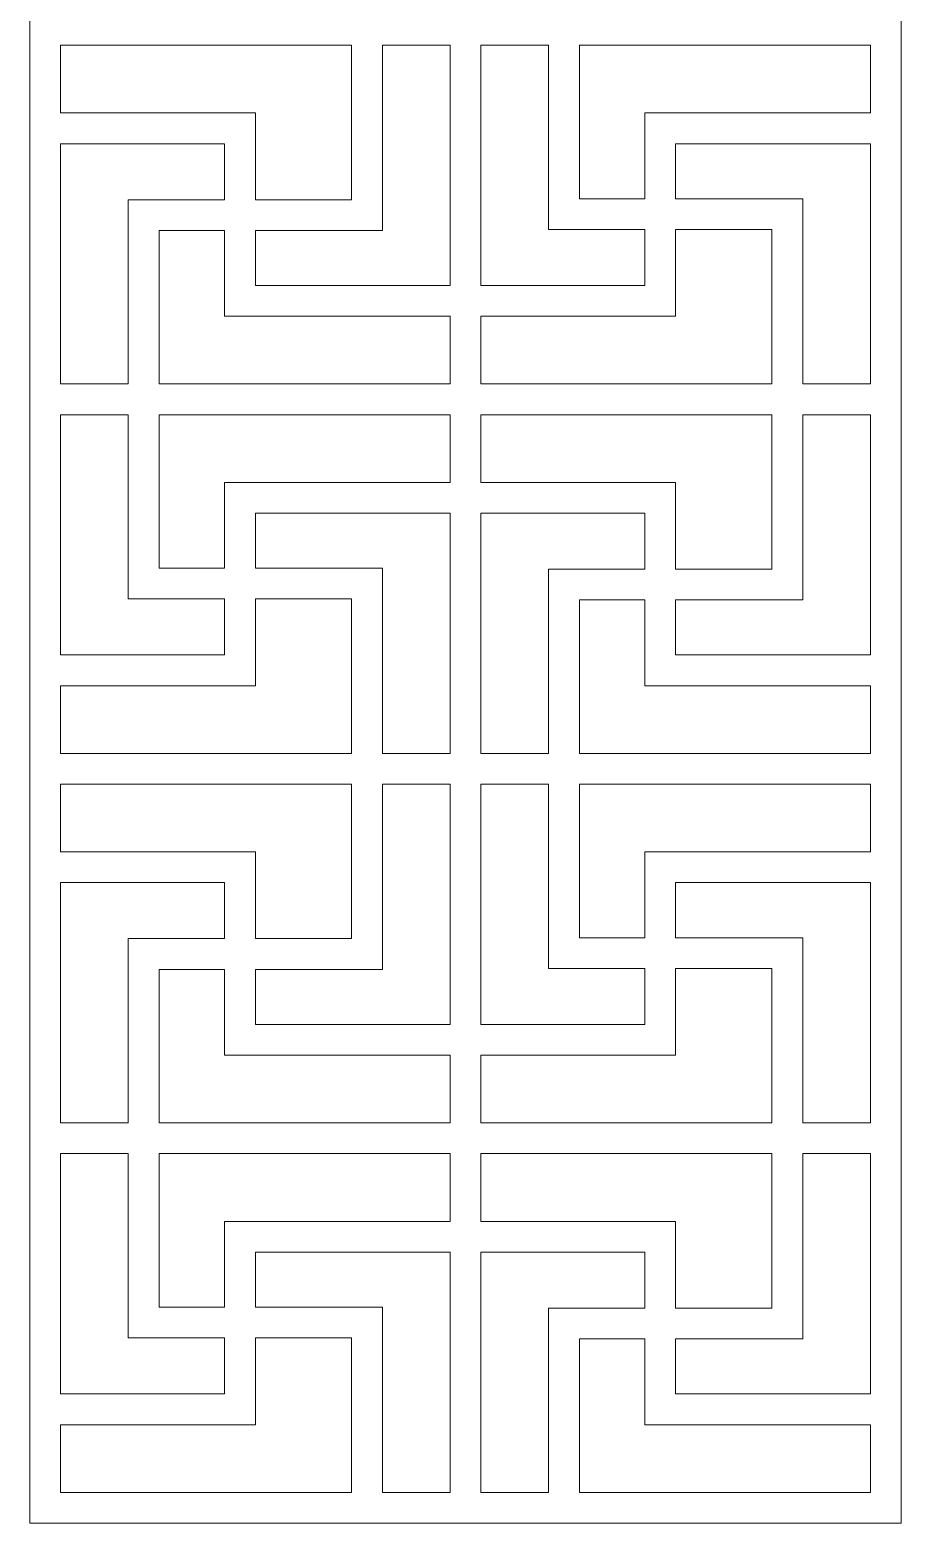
# Model space of a CAD drawing. Header units: centimetres. Extents: x 1.9 to 7.4, y -9.5 to 9.5.
# Drawn here: x 1.85 to 7.4, y -9.5 to 0 of the extents above; entities that cross this region are included whole.
import ezdxf

# ---------------------------------------------------------------- set-up
doc = ezdxf.new("R2010")
doc.units = ezdxf.units.CM
doc.header["$MEASUREMENT"] = 0
doc.layers.add('layer 1', color=7, linetype='Continuous')

msp = doc.modelspace()

# ---------------------------------------------------------------- linework, layer by layer
at = {"layer": 'layer 1', "color": 250, "lineweight": 9}
for points, knots in [([(1.85393, -9.50001), (1.85393, -3.16668), (1.85393, 3.16666), (1.85393, 9.49999), (1.85393, 9.49999), (3.70156, 9.49999), (5.54918, 9.49999), (7.39682, 9.49999), (7.39682, 9.49999), (7.39682, 3.16666), (7.39682, -3.16668), (7.39682, -9.50001), (7.39682, -9.50001), (5.54918, -9.50001), (3.70156, -9.50001), (1.85393, -9.50001)], [0, 0, 0, 0, 0.2, 0.2, 0.2, 0.2, 0.4, 0.4, 0.4, 0.4, 0.6, 0.6, 0.6, 0.6, 1, 1, 1, 1]), ([(3.90109, -0.09789), (3.90109, -0.09789), (3.90109, -0.09789), (3.90109, -0.09789), (3.90109, -0.09789), (3.90109, -0.09789), (3.90109, -1.08054), (3.90109, -1.08054), (3.90109, -1.08054), (3.90109, -1.08054), (3.2886, -1.08054), (3.2886, -1.08054), (3.2886, -1.08054), (3.2886, -1.08054), (3.2886, -0.52855), (3.2886, -0.52855), (3.2886, -0.52855), (2.88861, -0.52855), (2.45195, -0.52855), (2.04968, -0.52855), (2.04968, -0.52855), (2.04968, -0.52855), (2.04968, -0.09789), (2.04968, -0.09789), (2.04968, -0.09789), (2.04968, -0.09789), (3.90109, -0.09789), (3.90109, -0.09789)], [0, 0, 0, 0, 0.125, 0.125, 0.125, 0.125, 0.25, 0.25, 0.25, 0.25, 0.375, 0.375, 0.375, 0.375, 0.5, 0.5, 0.5, 0.5, 0.625, 0.625, 0.625, 0.625, 0.75, 0.75, 0.75, 0.75, 1, 1, 1, 1]), ([(4.5275, -1.62625), (4.5275, -1.62625), (4.5275, -1.62625), (4.5275, -1.62625), (4.5275, -1.62625), (4.5275, -1.62625), (4.5275, -0.09789), (4.5275, -0.09789), (4.5275, -0.09789), (4.5275, -0.09789), (4.09684, -0.09789), (4.09684, -0.09789), (4.09684, -0.09789), (4.09684, -0.4801), (4.09684, -0.8965), (4.09684, -1.2763), (4.09684, -1.2763), (4.09684, -1.2763), (3.2886, -1.2763), (3.2886, -1.2763), (3.2886, -1.2763), (3.2886, -1.2763), (3.2886, -1.62625), (3.2886, -1.62625), (3.2886, -1.62625), (3.2886, -1.62625), (4.5275, -1.62625), (4.5275, -1.62625)], [0, 0, 0, 0, 0.125, 0.125, 0.125, 0.125, 0.25, 0.25, 0.25, 0.25, 0.375, 0.375, 0.375, 0.375, 0.5, 0.5, 0.5, 0.5, 0.625, 0.625, 0.625, 0.625, 0.75, 0.75, 0.75, 0.75, 1, 1, 1, 1]), ([(5.15392, -0.09789), (5.15392, -0.09789), (5.15392, -0.09789), (5.15392, -0.09789), (5.15392, -0.09789), (5.01035, -0.09789), (4.86681, -0.09789), (4.72326, -0.09789), (4.72326, -0.09789), (4.72326, -0.09789), (4.72326, -1.62625), (4.72326, -1.62625), (4.72326, -1.62625), (4.72326, -1.62625), (5.76641, -1.62625), (5.76641, -1.62625), (5.76641, -1.62625), (5.76641, -1.62625), (5.76641, -1.27001), (5.76641, -1.27001), (5.76641, -1.27001), (5.76641, -1.27001), (5.15392, -1.27001), (5.15392, -1.27001), (5.15392, -1.27001), (5.15392, -0.89232), (5.15392, -0.47804), (5.15392, -0.09789)], [0, 0, 0, 0, 0.125, 0.125, 0.125, 0.125, 0.25, 0.25, 0.25, 0.25, 0.375, 0.375, 0.375, 0.375, 0.5, 0.5, 0.5, 0.5, 0.625, 0.625, 0.625, 0.625, 0.75, 0.75, 0.75, 0.75, 1, 1, 1, 1]), ([(7.20106, -0.09789), (7.20106, -0.09789), (7.20106, -0.09789), (7.20106, -0.09789), (7.20106, -0.09789), (6.58394, -0.09789), (5.96678, -0.09789), (5.34966, -0.09789), (5.34966, -0.09789), (5.34966, -0.09789), (5.34966, -1.07427), (5.34966, -1.07427), (5.34966, -1.07427), (5.34966, -1.07427), (5.76641, -1.07427), (5.76641, -1.07427), (5.76641, -1.07427), (5.76641, -1.07427), (5.76641, -0.53003), (5.76641, -0.53003), (5.76641, -0.53003), (5.76641, -0.53003), (5.76641, -0.52855), (5.76641, -0.52855), (5.76641, -0.52855), (5.76641, -0.52855), (7.20106, -0.52855), (7.20106, -0.52855), (7.20106, -0.52855), (7.20106, -0.52855), (7.20106, -0.09789), (7.20106, -0.09789)], [0, 0, 0, 0, 0.1111111, 0.1111111, 0.1111111, 0.1111111, 0.2222222, 0.2222222, 0.2222222, 0.2222222, 0.3333333, 0.3333333, 0.3333333, 0.3333333, 0.4444444, 0.4444444, 0.4444444, 0.4444444, 0.5555556, 0.5555556, 0.5555556, 0.5555556, 0.6666667, 0.6666667, 0.6666667, 0.6666667, 0.7777778, 0.7777778, 0.7777778, 0.7777778, 1, 1, 1, 1]), ([(2.04968, -2.25268), (2.04968, -2.25268), (2.04968, -2.25268), (2.04968, -2.25268), (2.04968, -2.25268), (2.19324, -2.25268), (2.33679, -2.25268), (2.48034, -2.25268), (2.48034, -2.25268), (2.48034, -1.87253), (2.48034, -1.45823), (2.48034, -1.08054), (2.48034, -1.08054), (2.48034, -1.08054), (3.09283, -1.08054), (3.09283, -1.08054), (3.09283, -1.08054), (3.09283, -1.08054), (3.09283, -0.7243), (3.09283, -0.7243), (3.09283, -0.7243), (3.09283, -0.7243), (2.04968, -0.7243), (2.04968, -0.7243), (2.04968, -0.7243), (2.04968, -0.7243), (2.04968, -2.25268), (2.04968, -2.25268)], [0, 0, 0, 0, 0.125, 0.125, 0.125, 0.125, 0.25, 0.25, 0.25, 0.25, 0.375, 0.375, 0.375, 0.375, 0.5, 0.5, 0.5, 0.5, 0.625, 0.625, 0.625, 0.625, 0.75, 0.75, 0.75, 0.75, 1, 1, 1, 1]), ([(6.7704, -2.25268), (6.7704, -2.25268), (6.7704, -2.25268), (6.7704, -2.25268), (6.7704, -2.25268), (6.91397, -2.25268), (7.05751, -2.25268), (7.20106, -2.25268), (7.20106, -2.25268), (7.20106, -2.25268), (7.20106, -0.7243), (7.20106, -0.7243), (7.20106, -0.7243), (7.20106, -0.7243), (5.96216, -0.7243), (5.96216, -0.7243), (5.96216, -0.7243), (5.96216, -0.7243), (5.96216, -1.07427), (5.96216, -1.07427), (5.96216, -1.07427), (5.96216, -1.07427), (6.7704, -1.07427), (6.7704, -1.07427), (6.7704, -1.07427), (6.7704, -1.45406), (6.7704, -1.87045), (6.7704, -2.25268)], [0, 0, 0, 0, 0.125, 0.125, 0.125, 0.125, 0.25, 0.25, 0.25, 0.25, 0.375, 0.375, 0.375, 0.375, 0.5, 0.5, 0.5, 0.5, 0.625, 0.625, 0.625, 0.625, 0.75, 0.75, 0.75, 0.75, 1, 1, 1, 1]), ([(2.6761, -2.25268), (2.6761, -2.25268), (2.6761, -2.25268), (2.6761, -2.25268), (2.6761, -2.25268), (3.29321, -2.25268), (3.91036, -2.25268), (4.5275, -2.25268), (4.5275, -2.25268), (4.5275, -2.25268), (4.5275, -1.82202), (4.5275, -1.82202), (4.5275, -1.82202), (4.5275, -1.82202), (3.09283, -1.82202), (3.09283, -1.82202), (3.09283, -1.82202), (3.09283, -1.82202), (3.09283, -1.82054), (3.09283, -1.82054), (3.09283, -1.82054), (3.09283, -1.82054), (3.09283, -1.2763), (3.09283, -1.2763), (3.09283, -1.2763), (3.09283, -1.2763), (2.6761, -1.2763), (2.6761, -1.2763), (2.6761, -1.2763), (2.6761, -1.2763), (2.6761, -2.25268), (2.6761, -2.25268)], [0, 0, 0, 0, 0.1111111, 0.1111111, 0.1111111, 0.1111111, 0.2222222, 0.2222222, 0.2222222, 0.2222222, 0.3333333, 0.3333333, 0.3333333, 0.3333333, 0.4444444, 0.4444444, 0.4444444, 0.4444444, 0.5555556, 0.5555556, 0.5555556, 0.5555556, 0.6666667, 0.6666667, 0.6666667, 0.6666667, 0.7777778, 0.7777778, 0.7777778, 0.7777778, 1, 1, 1, 1]), ([(4.72326, -2.25268), (4.72326, -2.25268), (4.72326, -2.25268), (4.72326, -2.25268), (4.72326, -2.25268), (5.34038, -2.25268), (5.95752, -2.25268), (6.57466, -2.25268), (6.57466, -2.25268), (6.57466, -2.25268), (6.57466, -1.27001), (6.57466, -1.27001), (6.57466, -1.27001), (6.57466, -1.27001), (5.96216, -1.27001), (5.96216, -1.27001), (5.96216, -1.27001), (5.96216, -1.27001), (5.96216, -1.82202), (5.96216, -1.82202), (5.96216, -1.82202), (5.5622, -1.82202), (5.12552, -1.82202), (4.72326, -1.82202), (4.72326, -1.82202), (4.72326, -1.82202), (4.72326, -2.25268), (4.72326, -2.25268)], [0, 0, 0, 0, 0.125, 0.125, 0.125, 0.125, 0.25, 0.25, 0.25, 0.25, 0.375, 0.375, 0.375, 0.375, 0.5, 0.5, 0.5, 0.5, 0.625, 0.625, 0.625, 0.625, 0.75, 0.75, 0.75, 0.75, 1, 1, 1, 1]), ([(2.04968, -2.44842), (2.04968, -2.44842), (2.04968, -2.44842), (2.04968, -2.44842), (2.04968, -2.44842), (2.19324, -2.44842), (2.33679, -2.44842), (2.48034, -2.44842), (2.48034, -2.44842), (2.48034, -2.82856), (2.48034, -3.24286), (2.48034, -3.62056), (2.48034, -3.62056), (2.48034, -3.62056), (3.09283, -3.62056), (3.09283, -3.62056), (3.09283, -3.62056), (3.09283, -3.62056), (3.09283, -3.9768), (3.09283, -3.9768), (3.09283, -3.9768), (3.09283, -3.9768), (2.04968, -3.9768), (2.04968, -3.9768), (2.04968, -3.9768), (2.04968, -3.9768), (2.04968, -2.44842), (2.04968, -2.44842)], [0, 0, 0, 0, 0.125, 0.125, 0.125, 0.125, 0.25, 0.25, 0.25, 0.25, 0.375, 0.375, 0.375, 0.375, 0.5, 0.5, 0.5, 0.5, 0.625, 0.625, 0.625, 0.625, 0.75, 0.75, 0.75, 0.75, 1, 1, 1, 1]), ([(2.6761, -2.44842), (2.6761, -2.44842), (2.6761, -2.44842), (2.6761, -2.44842), (2.6761, -2.44842), (3.29321, -2.44842), (3.91036, -2.44842), (4.5275, -2.44842), (4.5275, -2.44842), (4.5275, -2.44842), (4.5275, -2.87907), (4.5275, -2.87907), (4.5275, -2.87907), (4.5275, -2.87907), (3.09283, -2.87907), (3.09283, -2.87907), (3.09283, -2.87907), (3.09283, -2.87907), (3.09283, -2.88056), (3.09283, -2.88056), (3.09283, -2.88056), (3.09283, -2.88056), (3.09283, -3.42479), (3.09283, -3.42479), (3.09283, -3.42479), (3.09283, -3.42479), (2.6761, -3.42479), (2.6761, -3.42479), (2.6761, -3.42479), (2.6761, -3.42479), (2.6761, -2.44842), (2.6761, -2.44842)], [0, 0, 0, 0, 0.1111111, 0.1111111, 0.1111111, 0.1111111, 0.2222222, 0.2222222, 0.2222222, 0.2222222, 0.3333333, 0.3333333, 0.3333333, 0.3333333, 0.4444444, 0.4444444, 0.4444444, 0.4444444, 0.5555556, 0.5555556, 0.5555556, 0.5555556, 0.6666667, 0.6666667, 0.6666667, 0.6666667, 0.7777778, 0.7777778, 0.7777778, 0.7777778, 1, 1, 1, 1]), ([(4.72326, -2.44842), (4.72326, -2.44842), (4.72326, -2.44842), (4.72326, -2.44842), (4.72326, -2.44842), (5.34038, -2.44842), (5.95752, -2.44842), (6.57466, -2.44842), (6.57466, -2.44842), (6.57466, -2.44842), (6.57466, -3.43108), (6.57466, -3.43108), (6.57466, -3.43108), (6.57466, -3.43108), (5.96216, -3.43108), (5.96216, -3.43108), (5.96216, -3.43108), (5.96216, -3.43108), (5.96216, -2.87907), (5.96216, -2.87907), (5.96216, -2.87907), (5.5622, -2.87907), (5.12552, -2.87907), (4.72326, -2.87907), (4.72326, -2.87907), (4.72326, -2.87907), (4.72326, -2.44842), (4.72326, -2.44842)], [0, 0, 0, 0, 0.125, 0.125, 0.125, 0.125, 0.25, 0.25, 0.25, 0.25, 0.375, 0.375, 0.375, 0.375, 0.5, 0.5, 0.5, 0.5, 0.625, 0.625, 0.625, 0.625, 0.75, 0.75, 0.75, 0.75, 1, 1, 1, 1]), ([(6.7704, -2.44842), (6.7704, -2.44842), (6.7704, -2.44842), (6.7704, -2.44842), (6.7704, -2.44842), (6.91397, -2.44842), (7.05751, -2.44842), (7.20106, -2.44842), (7.20106, -2.44842), (7.20106, -2.44842), (7.20106, -3.9768), (7.20106, -3.9768), (7.20106, -3.9768), (7.20106, -3.9768), (5.96216, -3.9768), (5.96216, -3.9768), (5.96216, -3.9768), (5.96216, -3.9768), (5.96216, -3.62683), (5.96216, -3.62683), (5.96216, -3.62683), (5.96216, -3.62683), (6.7704, -3.62683), (6.7704, -3.62683), (6.7704, -3.62683), (6.7704, -3.24703), (6.7704, -2.83065), (6.7704, -2.44842)], [0, 0, 0, 0, 0.125, 0.125, 0.125, 0.125, 0.25, 0.25, 0.25, 0.25, 0.375, 0.375, 0.375, 0.375, 0.5, 0.5, 0.5, 0.5, 0.625, 0.625, 0.625, 0.625, 0.75, 0.75, 0.75, 0.75, 1, 1, 1, 1]), ([(4.09684, -4.6032), (4.09684, -4.6032), (4.09684, -4.6032), (4.09684, -4.6032), (4.09684, -4.6032), (4.24038, -4.6032), (4.38397, -4.6032), (4.5275, -4.6032), (4.5275, -4.6032), (4.5275, -4.6032), (4.5275, -3.07484), (4.5275, -3.07484), (4.5275, -3.07484), (4.5275, -3.07484), (3.2886, -3.07484), (3.2886, -3.07484), (3.2886, -3.07484), (3.2886, -3.07484), (3.2886, -3.42479), (3.2886, -3.42479), (3.2886, -3.42479), (3.2886, -3.42479), (4.09684, -3.42479), (4.09684, -3.42479), (4.09684, -3.42479), (4.09684, -3.80461), (4.09684, -4.22099), (4.09684, -4.6032)], [0, 0, 0, 0, 0.125, 0.125, 0.125, 0.125, 0.25, 0.25, 0.25, 0.25, 0.375, 0.375, 0.375, 0.375, 0.5, 0.5, 0.5, 0.5, 0.625, 0.625, 0.625, 0.625, 0.75, 0.75, 0.75, 0.75, 1, 1, 1, 1]), ([(4.72326, -4.6032), (4.72326, -4.6032), (4.72326, -4.6032), (4.72326, -4.6032), (4.72326, -4.6032), (4.86681, -4.6032), (5.01035, -4.6032), (5.15392, -4.6032), (5.15392, -4.6032), (5.15392, -4.22308), (5.15392, -3.80877), (5.15392, -3.43108), (5.15392, -3.43108), (5.15392, -3.43108), (5.76641, -3.43108), (5.76641, -3.43108), (5.76641, -3.43108), (5.76641, -3.43108), (5.76641, -3.07484), (5.76641, -3.07484), (5.76641, -3.07484), (5.76641, -3.07484), (4.72326, -3.07484), (4.72326, -3.07484), (4.72326, -3.07484), (4.72326, -3.07484), (4.72326, -4.6032), (4.72326, -4.6032)], [0, 0, 0, 0, 0.125, 0.125, 0.125, 0.125, 0.25, 0.25, 0.25, 0.25, 0.375, 0.375, 0.375, 0.375, 0.5, 0.5, 0.5, 0.5, 0.625, 0.625, 0.625, 0.625, 0.75, 0.75, 0.75, 0.75, 1, 1, 1, 1]), ([(2.04968, -4.6032), (2.04968, -4.6032), (2.04968, -4.6032), (2.04968, -4.6032), (2.04968, -4.6032), (2.66682, -4.6032), (3.28393, -4.6032), (3.90109, -4.6032), (3.90109, -4.6032), (3.90109, -4.6032), (3.90109, -3.62056), (3.90109, -3.62056), (3.90109, -3.62056), (3.90109, -3.62056), (3.2886, -3.62056), (3.2886, -3.62056), (3.2886, -3.62056), (3.2886, -3.62056), (3.2886, -4.17255), (3.2886, -4.17255), (3.2886, -4.17255), (2.88861, -4.17255), (2.45195, -4.17255), (2.04968, -4.17255), (2.04968, -4.17255), (2.04968, -4.17255), (2.04968, -4.6032), (2.04968, -4.6032)], [0, 0, 0, 0, 0.125, 0.125, 0.125, 0.125, 0.25, 0.25, 0.25, 0.25, 0.375, 0.375, 0.375, 0.375, 0.5, 0.5, 0.5, 0.5, 0.625, 0.625, 0.625, 0.625, 0.75, 0.75, 0.75, 0.75, 1, 1, 1, 1]), ([(5.34966, -4.6032), (5.34966, -4.6032), (5.34966, -4.6032), (5.34966, -4.6032), (5.34966, -4.6032), (5.96678, -4.6032), (6.58394, -4.6032), (7.20106, -4.6032), (7.20106, -4.6032), (7.20106, -4.6032), (7.20106, -4.17255), (7.20106, -4.17255), (7.20106, -4.17255), (7.20106, -4.17255), (5.76641, -4.17255), (5.76641, -4.17255), (5.76641, -4.17255), (5.76641, -4.17255), (5.76641, -4.17106), (5.76641, -4.17106), (5.76641, -4.17106), (5.76641, -4.17106), (5.76641, -3.62683), (5.76641, -3.62683), (5.76641, -3.62683), (5.76641, -3.62683), (5.34966, -3.62683), (5.34966, -3.62683), (5.34966, -3.62683), (5.34966, -3.62683), (5.34966, -4.6032), (5.34966, -4.6032)], [0, 0, 0, 0, 0.1111111, 0.1111111, 0.1111111, 0.1111111, 0.2222222, 0.2222222, 0.2222222, 0.2222222, 0.3333333, 0.3333333, 0.3333333, 0.3333333, 0.4444444, 0.4444444, 0.4444444, 0.4444444, 0.5555556, 0.5555556, 0.5555556, 0.5555556, 0.6666667, 0.6666667, 0.6666667, 0.6666667, 0.7777778, 0.7777778, 0.7777778, 0.7777778, 1, 1, 1, 1]), ([(3.90109, -4.79897), (3.90109, -4.79897), (3.90109, -4.79897), (3.90109, -4.79897), (3.90109, -4.79897), (3.28393, -4.79897), (2.66682, -4.79897), (2.04968, -4.79897), (2.04968, -4.79897), (2.04968, -4.79897), (2.04968, -5.22962), (2.04968, -5.22962), (2.04968, -5.22962), (2.45195, -5.22962), (2.88861, -5.22962), (3.2886, -5.22962), (3.2886, -5.22962), (3.2886, -5.22962), (3.2886, -5.78161), (3.2886, -5.78161), (3.2886, -5.78161), (3.2886, -5.78161), (3.90109, -5.78161), (3.90109, -5.78161), (3.90109, -5.78161), (3.90109, -5.78161), (3.90109, -4.79897), (3.90109, -4.79897)], [0, 0, 0, 0, 0.125, 0.125, 0.125, 0.125, 0.25, 0.25, 0.25, 0.25, 0.375, 0.375, 0.375, 0.375, 0.5, 0.5, 0.5, 0.5, 0.625, 0.625, 0.625, 0.625, 0.75, 0.75, 0.75, 0.75, 1, 1, 1, 1]), ([(4.5275, -4.79897), (4.5275, -4.79897), (4.5275, -4.79897), (4.5275, -4.79897), (4.5275, -4.79897), (4.38397, -4.79897), (4.24038, -4.79897), (4.09684, -4.79897), (4.09684, -4.79897), (4.09684, -5.18117), (4.09684, -5.59756), (4.09684, -5.97735), (4.09684, -5.97735), (4.09684, -5.97735), (3.2886, -5.97735), (3.2886, -5.97735), (3.2886, -5.97735), (3.2886, -5.97735), (3.2886, -6.32733), (3.2886, -6.32733), (3.2886, -6.32733), (3.2886, -6.32733), (4.5275, -6.32733), (4.5275, -6.32733), (4.5275, -6.32733), (4.5275, -6.32733), (4.5275, -4.79897), (4.5275, -4.79897)], [0, 0, 0, 0, 0.125, 0.125, 0.125, 0.125, 0.25, 0.25, 0.25, 0.25, 0.375, 0.375, 0.375, 0.375, 0.5, 0.5, 0.5, 0.5, 0.625, 0.625, 0.625, 0.625, 0.75, 0.75, 0.75, 0.75, 1, 1, 1, 1]), ([(5.15392, -4.79897), (5.15392, -4.79897), (5.15392, -4.79897), (5.15392, -4.79897), (5.15392, -4.79897), (5.01035, -4.79897), (4.86681, -4.79897), (4.72326, -4.79897), (4.72326, -4.79897), (4.72326, -4.79897), (4.72326, -6.32733), (4.72326, -6.32733), (4.72326, -6.32733), (4.72326, -6.32733), (5.76641, -6.32733), (5.76641, -6.32733), (5.76641, -6.32733), (5.76641, -6.32733), (5.76641, -5.97109), (5.76641, -5.97109), (5.76641, -5.97109), (5.76641, -5.97109), (5.15392, -5.97109), (5.15392, -5.97109), (5.15392, -5.97109), (5.15392, -5.59339), (5.15392, -5.1791), (5.15392, -4.79897)], [0, 0, 0, 0, 0.125, 0.125, 0.125, 0.125, 0.25, 0.25, 0.25, 0.25, 0.375, 0.375, 0.375, 0.375, 0.5, 0.5, 0.5, 0.5, 0.625, 0.625, 0.625, 0.625, 0.75, 0.75, 0.75, 0.75, 1, 1, 1, 1]), ([(7.20106, -4.79897), (7.20106, -4.79897), (7.20106, -4.79897), (7.20106, -4.79897), (7.20106, -4.79897), (6.58394, -4.79897), (5.96678, -4.79897), (5.34966, -4.79897), (5.34966, -4.79897), (5.34966, -4.79897), (5.34966, -5.77534), (5.34966, -5.77534), (5.34966, -5.77534), (5.34966, -5.77534), (5.76641, -5.77534), (5.76641, -5.77534), (5.76641, -5.77534), (5.76641, -5.77534), (5.76641, -5.23109), (5.76641, -5.23109), (5.76641, -5.23109), (5.76641, -5.23109), (5.76641, -5.22962), (5.76641, -5.22962), (5.76641, -5.22962), (5.76641, -5.22962), (7.20106, -5.22962), (7.20106, -5.22962), (7.20106, -5.22962), (7.20106, -5.22962), (7.20106, -4.79897), (7.20106, -4.79897)], [0, 0, 0, 0, 0.1111111, 0.1111111, 0.1111111, 0.1111111, 0.2222222, 0.2222222, 0.2222222, 0.2222222, 0.3333333, 0.3333333, 0.3333333, 0.3333333, 0.4444444, 0.4444444, 0.4444444, 0.4444444, 0.5555556, 0.5555556, 0.5555556, 0.5555556, 0.6666667, 0.6666667, 0.6666667, 0.6666667, 0.7777778, 0.7777778, 0.7777778, 0.7777778, 1, 1, 1, 1]), ([(2.04968, -6.95371), (2.04968, -6.95371), (2.04968, -6.95371), (2.04968, -6.95371), (2.04968, -6.95371), (2.19324, -6.95371), (2.33679, -6.95371), (2.48034, -6.95371), (2.48034, -6.95371), (2.48034, -6.5736), (2.48034, -6.1593), (2.48034, -5.78161), (2.48034, -5.78161), (2.48034, -5.78161), (3.09283, -5.78161), (3.09283, -5.78161), (3.09283, -5.78161), (3.09283, -5.78161), (3.09283, -5.42536), (3.09283, -5.42536), (3.09283, -5.42536), (3.09283, -5.42536), (2.04968, -5.42536), (2.04968, -5.42536), (2.04968, -5.42536), (2.04968, -5.42536), (2.04968, -6.95371), (2.04968, -6.95371)], [0, 0, 0, 0, 0.125, 0.125, 0.125, 0.125, 0.25, 0.25, 0.25, 0.25, 0.375, 0.375, 0.375, 0.375, 0.5, 0.5, 0.5, 0.5, 0.625, 0.625, 0.625, 0.625, 0.75, 0.75, 0.75, 0.75, 1, 1, 1, 1]), ([(6.7704, -6.95371), (6.7704, -6.95371), (6.7704, -6.95371), (6.7704, -6.95371), (6.7704, -6.95371), (6.91397, -6.95371), (7.05751, -6.95371), (7.20106, -6.95371), (7.20106, -6.95371), (7.20106, -6.95371), (7.20106, -5.42536), (7.20106, -5.42536), (7.20106, -5.42536), (7.20106, -5.42536), (5.96216, -5.42536), (5.96216, -5.42536), (5.96216, -5.42536), (5.96216, -5.42536), (5.96216, -5.77534), (5.96216, -5.77534), (5.96216, -5.77534), (5.96216, -5.77534), (6.7704, -5.77534), (6.7704, -5.77534), (6.7704, -5.77534), (6.7704, -6.15514), (6.7704, -6.57152), (6.7704, -6.95371)], [0, 0, 0, 0, 0.125, 0.125, 0.125, 0.125, 0.25, 0.25, 0.25, 0.25, 0.375, 0.375, 0.375, 0.375, 0.5, 0.5, 0.5, 0.5, 0.625, 0.625, 0.625, 0.625, 0.75, 0.75, 0.75, 0.75, 1, 1, 1, 1]), ([(2.6761, -6.95371), (2.6761, -6.95371), (2.6761, -6.95371), (2.6761, -6.95371), (2.6761, -6.95371), (3.29321, -6.95371), (3.91036, -6.95371), (4.5275, -6.95371), (4.5275, -6.95371), (4.5275, -6.95371), (4.5275, -6.52307), (4.5275, -6.52307), (4.5275, -6.52307), (4.5275, -6.52307), (3.09283, -6.52307), (3.09283, -6.52307), (3.09283, -6.52307), (3.09283, -6.52307), (3.09283, -6.5216), (3.09283, -6.5216), (3.09283, -6.5216), (3.09283, -6.5216), (3.09283, -5.97735), (3.09283, -5.97735), (3.09283, -5.97735), (3.09283, -5.97735), (2.6761, -5.97735), (2.6761, -5.97735), (2.6761, -5.97735), (2.6761, -5.97735), (2.6761, -6.95371), (2.6761, -6.95371)], [0, 0, 0, 0, 0.1111111, 0.1111111, 0.1111111, 0.1111111, 0.2222222, 0.2222222, 0.2222222, 0.2222222, 0.3333333, 0.3333333, 0.3333333, 0.3333333, 0.4444444, 0.4444444, 0.4444444, 0.4444444, 0.5555556, 0.5555556, 0.5555556, 0.5555556, 0.6666667, 0.6666667, 0.6666667, 0.6666667, 0.7777778, 0.7777778, 0.7777778, 0.7777778, 1, 1, 1, 1]), ([(4.72326, -6.95371), (4.72326, -6.95371), (4.72326, -6.95371), (4.72326, -6.95371), (4.72326, -6.95371), (5.34038, -6.95371), (5.95752, -6.95371), (6.57466, -6.95371), (6.57466, -6.95371), (6.57466, -6.95371), (6.57466, -5.97109), (6.57466, -5.97109), (6.57466, -5.97109), (6.57466, -5.97109), (5.96216, -5.97109), (5.96216, -5.97109), (5.96216, -5.97109), (5.96216, -5.97109), (5.96216, -6.52307), (5.96216, -6.52307), (5.96216, -6.52307), (5.5622, -6.52307), (5.12552, -6.52307), (4.72326, -6.52307), (4.72326, -6.52307), (4.72326, -6.52307), (4.72326, -6.95371), (4.72326, -6.95371)], [0, 0, 0, 0, 0.125, 0.125, 0.125, 0.125, 0.25, 0.25, 0.25, 0.25, 0.375, 0.375, 0.375, 0.375, 0.5, 0.5, 0.5, 0.5, 0.625, 0.625, 0.625, 0.625, 0.75, 0.75, 0.75, 0.75, 1, 1, 1, 1]), ([(2.04968, -7.14947), (2.04968, -7.14947), (2.04968, -7.14947), (2.04968, -7.14947), (2.04968, -7.14947), (2.19324, -7.14947), (2.33679, -7.14947), (2.48034, -7.14947), (2.48034, -7.14947), (2.48034, -7.52962), (2.48034, -7.9439), (2.48034, -8.32161), (2.48034, -8.32161), (2.48034, -8.32161), (3.09283, -8.32161), (3.09283, -8.32161), (3.09283, -8.32161), (3.09283, -8.32161), (3.09283, -8.67784), (3.09283, -8.67784), (3.09283, -8.67784), (3.09283, -8.67784), (2.04968, -8.67784), (2.04968, -8.67784), (2.04968, -8.67784), (2.04968, -8.67784), (2.04968, -7.14947), (2.04968, -7.14947)], [0, 0, 0, 0, 0.125, 0.125, 0.125, 0.125, 0.25, 0.25, 0.25, 0.25, 0.375, 0.375, 0.375, 0.375, 0.5, 0.5, 0.5, 0.5, 0.625, 0.625, 0.625, 0.625, 0.75, 0.75, 0.75, 0.75, 1, 1, 1, 1]), ([(2.6761, -7.14947), (2.6761, -7.14947), (2.6761, -7.14947), (2.6761, -7.14947), (2.6761, -7.14947), (3.29321, -7.14947), (3.91036, -7.14947), (4.5275, -7.14947), (4.5275, -7.14947), (4.5275, -7.14947), (4.5275, -7.58013), (4.5275, -7.58013), (4.5275, -7.58013), (4.5275, -7.58013), (3.09283, -7.58013), (3.09283, -7.58013), (3.09283, -7.58013), (3.09283, -7.58013), (3.09283, -7.58161), (3.09283, -7.58161), (3.09283, -7.58161), (3.09283, -7.58161), (3.09283, -8.12585), (3.09283, -8.12585), (3.09283, -8.12585), (3.09283, -8.12585), (2.6761, -8.12585), (2.6761, -8.12585), (2.6761, -8.12585), (2.6761, -8.12585), (2.6761, -7.14947), (2.6761, -7.14947)], [0, 0, 0, 0, 0.1111111, 0.1111111, 0.1111111, 0.1111111, 0.2222222, 0.2222222, 0.2222222, 0.2222222, 0.3333333, 0.3333333, 0.3333333, 0.3333333, 0.4444444, 0.4444444, 0.4444444, 0.4444444, 0.5555556, 0.5555556, 0.5555556, 0.5555556, 0.6666667, 0.6666667, 0.6666667, 0.6666667, 0.7777778, 0.7777778, 0.7777778, 0.7777778, 1, 1, 1, 1]), ([(4.72326, -7.14947), (4.72326, -7.14947), (4.72326, -7.14947), (4.72326, -7.14947), (4.72326, -7.14947), (5.34038, -7.14947), (5.95752, -7.14947), (6.57466, -7.14947), (6.57466, -7.14947), (6.57466, -7.14947), (6.57466, -8.13212), (6.57466, -8.13212), (6.57466, -8.13212), (6.57466, -8.13212), (5.96216, -8.13212), (5.96216, -8.13212), (5.96216, -8.13212), (5.96216, -8.13212), (5.96216, -7.58013), (5.96216, -7.58013), (5.96216, -7.58013), (5.5622, -7.58013), (5.12552, -7.58013), (4.72326, -7.58013), (4.72326, -7.58013), (4.72326, -7.58013), (4.72326, -7.14947), (4.72326, -7.14947)], [0, 0, 0, 0, 0.125, 0.125, 0.125, 0.125, 0.25, 0.25, 0.25, 0.25, 0.375, 0.375, 0.375, 0.375, 0.5, 0.5, 0.5, 0.5, 0.625, 0.625, 0.625, 0.625, 0.75, 0.75, 0.75, 0.75, 1, 1, 1, 1]), ([(6.7704, -7.14947), (6.7704, -7.14947), (6.7704, -7.14947), (6.7704, -7.14947), (6.7704, -7.14947), (6.91397, -7.14947), (7.05751, -7.14947), (7.20106, -7.14947), (7.20106, -7.14947), (7.20106, -7.14947), (7.20106, -8.67784), (7.20106, -8.67784), (7.20106, -8.67784), (7.20106, -8.67784), (5.96216, -8.67784), (5.96216, -8.67784), (5.96216, -8.67784), (5.96216, -8.67784), (5.96216, -8.32789), (5.96216, -8.32789), (5.96216, -8.32789), (5.96216, -8.32789), (6.7704, -8.32789), (6.7704, -8.32789), (6.7704, -8.32789), (6.7704, -7.94809), (6.7704, -7.53169), (6.7704, -7.14947)], [0, 0, 0, 0, 0.125, 0.125, 0.125, 0.125, 0.25, 0.25, 0.25, 0.25, 0.375, 0.375, 0.375, 0.375, 0.5, 0.5, 0.5, 0.5, 0.625, 0.625, 0.625, 0.625, 0.75, 0.75, 0.75, 0.75, 1, 1, 1, 1]), ([(4.5275, -7.77588), (4.5275, -7.77588), (4.5275, -7.77588), (4.5275, -7.77588), (4.5275, -7.77588), (4.5275, -7.77588), (4.5275, -9.30426), (4.5275, -9.30426), (4.5275, -9.30426), (4.5275, -9.30426), (4.09684, -9.30426), (4.09684, -9.30426), (4.09684, -9.30426), (4.09684, -8.92203), (4.09684, -8.50564), (4.09684, -8.12585), (4.09684, -8.12585), (4.09684, -8.12585), (3.2886, -8.12585), (3.2886, -8.12585), (3.2886, -8.12585), (3.2886, -8.12585), (3.2886, -7.77588), (3.2886, -7.77588), (3.2886, -7.77588), (3.2886, -7.77588), (4.5275, -7.77588), (4.5275, -7.77588)], [0, 0, 0, 0, 0.125, 0.125, 0.125, 0.125, 0.25, 0.25, 0.25, 0.25, 0.375, 0.375, 0.375, 0.375, 0.5, 0.5, 0.5, 0.5, 0.625, 0.625, 0.625, 0.625, 0.75, 0.75, 0.75, 0.75, 1, 1, 1, 1]), ([(4.72326, -7.77588), (4.72326, -7.77588), (4.72326, -7.77588), (4.72326, -7.77588), (4.72326, -7.77588), (4.72326, -7.77588), (4.72326, -9.30426), (4.72326, -9.30426), (4.72326, -9.30426), (4.72326, -9.30426), (5.15392, -9.30426), (5.15392, -9.30426), (5.15392, -9.30426), (5.15392, -8.92411), (5.15392, -8.50983), (5.15392, -8.13212), (5.15392, -8.13212), (5.15392, -8.13212), (5.76641, -8.13212), (5.76641, -8.13212), (5.76641, -8.13212), (5.76641, -8.13212), (5.76641, -7.77588), (5.76641, -7.77588), (5.76641, -7.77588), (5.76641, -7.77588), (4.72326, -7.77588), (4.72326, -7.77588)], [0, 0, 0, 0, 0.125, 0.125, 0.125, 0.125, 0.25, 0.25, 0.25, 0.25, 0.375, 0.375, 0.375, 0.375, 0.5, 0.5, 0.5, 0.5, 0.625, 0.625, 0.625, 0.625, 0.75, 0.75, 0.75, 0.75, 1, 1, 1, 1]), ([(3.90109, -9.30426), (3.90109, -9.30426), (3.90109, -9.30426), (3.90109, -9.30426), (3.90109, -9.30426), (3.90109, -9.30426), (3.90109, -8.32161), (3.90109, -8.32161), (3.90109, -8.32161), (3.90109, -8.32161), (3.2886, -8.32161), (3.2886, -8.32161), (3.2886, -8.32161), (3.2886, -8.32161), (3.2886, -8.8736), (3.2886, -8.8736), (3.2886, -8.8736), (2.88861, -8.8736), (2.45195, -8.8736), (2.04968, -8.8736), (2.04968, -8.8736), (2.04968, -8.8736), (2.04968, -9.30426), (2.04968, -9.30426), (2.04968, -9.30426), (2.04968, -9.30426), (3.90109, -9.30426), (3.90109, -9.30426)], [0, 0, 0, 0, 0.125, 0.125, 0.125, 0.125, 0.25, 0.25, 0.25, 0.25, 0.375, 0.375, 0.375, 0.375, 0.5, 0.5, 0.5, 0.5, 0.625, 0.625, 0.625, 0.625, 0.75, 0.75, 0.75, 0.75, 1, 1, 1, 1]), ([(5.34966, -9.30426), (5.34966, -9.30426), (5.34966, -9.30426), (5.34966, -9.30426), (5.34966, -9.30426), (5.34966, -9.30426), (5.34966, -8.32789), (5.34966, -8.32789), (5.34966, -8.32789), (5.34966, -8.32789), (5.76641, -8.32789), (5.76641, -8.32789), (5.76641, -8.32789), (5.76641, -8.32789), (5.76641, -8.87212), (5.76641, -8.87212), (5.76641, -8.87212), (5.76641, -8.87212), (5.76641, -8.8736), (5.76641, -8.8736), (5.76641, -8.8736), (5.76641, -8.8736), (7.20106, -8.8736), (7.20106, -8.8736), (7.20106, -8.8736), (7.20106, -8.8736), (7.20106, -9.30426), (7.20106, -9.30426), (7.20106, -9.30426), (7.20106, -9.30426), (5.34966, -9.30426), (5.34966, -9.30426)], [0, 0, 0, 0, 0.1111111, 0.1111111, 0.1111111, 0.1111111, 0.2222222, 0.2222222, 0.2222222, 0.2222222, 0.3333333, 0.3333333, 0.3333333, 0.3333333, 0.4444444, 0.4444444, 0.4444444, 0.4444444, 0.5555556, 0.5555556, 0.5555556, 0.5555556, 0.6666667, 0.6666667, 0.6666667, 0.6666667, 0.7777778, 0.7777778, 0.7777778, 0.7777778, 1, 1, 1, 1])]:
    msp.add_open_spline(points, degree=3, knots=knots, dxfattribs=at)

doc.saveas('drawing.dxf')
